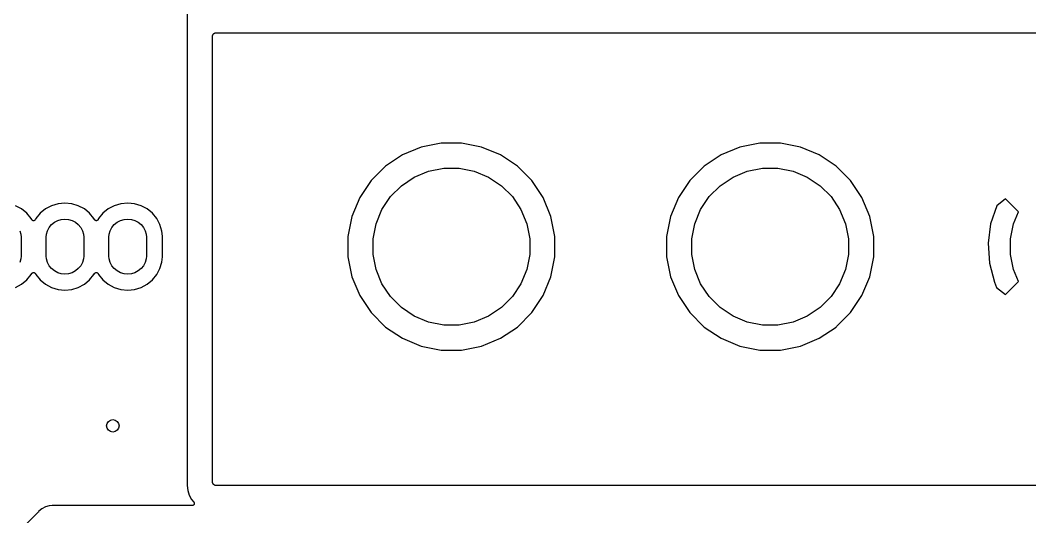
# Model space of a CAD drawing. Extents: x 1 to 139, y -76 to -1.
# Drawn here: x 18 to 50.19, y -54.34 to -38.5 of the extents above; entities that cross this region are included whole.
import ezdxf

# ---------------------------------------------------------------- set-up
doc = ezdxf.new("R2010")
doc.units = 0
doc.header["$MEASUREMENT"] = 0
doc.layers.add('BLACK', color=7, linetype='CONTINUOUS')

msp = doc.modelspace()

# ---------------------------------------------------------------- linework, layer by layer
at = {"layer": 'BLACK', "linetype": 'CONTINUOUS'}
for p, q in [((23.33, -7.62312), (23.33, -53.3369)), ((24.1599, -38.9461), (24.1675, -38.9369)), ((24.1675, -38.9369), (24.1679, -38.9366)), ((24.1679, -38.9366), (24.1681, -38.9363)), ((24.1681, -38.9363), (24.1775, -38.9288)), ((24.1775, -38.9288), (24.1867, -38.9212)), ((24.1867, -38.9212), (24.1871, -38.921)), ((24.1871, -38.921), (24.1875, -38.9207)), ((24.1875, -38.9207), (24.1981, -38.9152)), ((24.1981, -38.9152), (24.2086, -38.9096)), ((24.2086, -38.9096), (24.209, -38.9095)), ((24.209, -38.9095), (24.2094, -38.9092)), ((24.2094, -38.9092), (24.2209, -38.9059)), ((24.2209, -38.9059), (24.2323, -38.9024)), ((24.2323, -38.9024), (24.2328, -38.9024)), ((24.2328, -38.9024), (24.2332, -38.9022)), ((24.2332, -38.9022), (24.2451, -38.9012)), ((24.2451, -38.9012), (24.257, -38.9)), ((24.257, -38.9), (59.6838, -38.9)), ((24.13, -39.0252), (24.1313, -39.0133)), ((24.13, -39.0261), (24.13, -39.0252)), ((24.13, -39.0261), (24.13, -39.0261)), ((24.13, -39.0261), (24.13, -39.0261)), ((24.13, -39.027), (24.13, -39.0261)), ((24.13, -53.213), (24.13, -39.027)), ((24.1313, -39.0133), (24.1326, -39.0015)), ((24.1326, -39.0015), (24.1327, -39.001)), ((24.1327, -39.001), (24.1328, -39.0006)), ((24.1328, -39.0006), (24.1364, -38.9892)), ((24.1364, -38.9892), (24.1399, -38.9778)), ((24.1399, -38.9778), (24.1401, -38.9774)), ((24.1401, -38.9774), (24.1403, -38.977)), ((24.1403, -38.977), (24.146, -38.9665)), ((24.146, -38.9665), (24.1517, -38.956)), ((24.1517, -38.956), (24.152, -38.9556)), ((24.152, -38.9556), (24.1522, -38.9552)), ((24.1522, -38.9552), (24.1599, -38.9461)), ((31.425, -42.42), (30.7874, -42.5468)), ((32.075, -42.42), (31.425, -42.42)), ((32.7126, -42.5468), (32.075, -42.42)), ((41.585, -42.42), (40.9474, -42.5468)), ((42.235, -42.42), (41.585, -42.42)), ((42.8726, -42.5468), (42.235, -42.42)), ((30.1869, -42.7956), (29.6464, -43.1567)), ((30.7874, -42.5468), (30.1869, -42.7956)), ((33.3131, -42.7956), (32.7126, -42.5468)), ((33.8536, -43.1567), (33.3131, -42.7956)), ((40.3469, -42.7956), (39.8064, -43.1567)), ((40.9474, -42.5468), (40.3469, -42.7956)), ((43.4731, -42.7956), (42.8726, -42.5468)), ((44.0136, -43.1567), (43.4731, -42.7956)), ((29.6464, -43.1567), (29.1867, -43.6164)), ((30.5658, -43.5045), (31.0208, -43.3161)), ((31.0208, -43.3161), (31.5038, -43.22)), ((31.5038, -43.22), (31.9962, -43.22)), ((31.9962, -43.22), (32.4792, -43.3161)), ((32.4792, -43.3161), (32.9342, -43.5045)), ((34.3133, -43.6164), (33.8536, -43.1567)), ((39.8064, -43.1567), (39.3467, -43.6164)), ((40.7258, -43.5045), (41.1808, -43.3161)), ((41.1808, -43.3161), (41.6638, -43.22)), ((41.6638, -43.22), (42.1562, -43.22)), ((42.1562, -43.22), (42.6392, -43.3161)), ((42.6392, -43.3161), (43.0942, -43.5045)), ((44.0247, -43.1678), (44.0136, -43.1567)), ((44.4733, -43.6164), (44.0247, -43.1678)), ((29.1867, -43.6164), (28.8256, -44.1569)), ((30.1563, -43.7781), (30.5658, -43.5045)), ((32.9342, -43.5045), (33.3437, -43.7781)), ((34.6744, -44.1569), (34.3133, -43.6164)), ((39.3467, -43.6164), (38.9856, -44.1569)), ((40.3163, -43.7781), (40.7258, -43.5045)), ((43.0942, -43.5045), (43.5037, -43.7781)), ((44.8344, -44.1569), (44.4733, -43.6164)), ((29.8081, -44.1263), (30.1563, -43.7781)), ((33.3437, -43.7781), (33.6919, -44.1263)), ((39.9681, -44.1263), (40.3163, -43.7781)), ((43.5037, -43.7781), (43.8519, -44.1263)), ((19.2128, -44.353), (19.0039, -44.4164)), ((19.43, -44.3316), (19.2128, -44.353)), ((19.6472, -44.353), (19.43, -44.3316)), ((19.8561, -44.4164), (19.6472, -44.353)), ((21.2128, -44.353), (21.0039, -44.4164)), ((21.43, -44.3316), (21.2128, -44.353)), ((21.6472, -44.353), (21.43, -44.3316)), ((21.8561, -44.4164), (21.6472, -44.353)), ((28.8256, -44.1569), (28.5768, -44.7574)), ((29.5345, -44.5358), (29.8081, -44.1263)), ((33.6919, -44.1263), (33.9655, -44.5358)), ((34.9232, -44.7574), (34.6744, -44.1569)), ((38.9856, -44.1569), (38.7368, -44.7574)), ((39.6945, -44.5358), (39.9681, -44.1263)), ((43.8519, -44.1263), (44.1255, -44.5358)), ((45.0832, -44.7574), (44.8344, -44.1569)), ((49.4171, -44.1985), (49.1331, -44.4169)), ((49.8252, -44.6066), (49.4171, -44.1985)), ((18.0486, -44.5193), (17.8561, -44.4164)), ((18.2173, -44.6577), (18.0486, -44.5193)), ((18.3557, -44.8264), (18.2173, -44.6577)), ((18.6427, -44.6577), (18.5043, -44.8265)), ((18.8114, -44.5193), (18.6427, -44.6577)), ((19.0039, -44.4164), (18.8114, -44.5193)), ((20.0486, -44.5193), (19.8561, -44.4164)), ((20.2173, -44.6577), (20.0486, -44.5193)), ((20.3557, -44.8264), (20.2173, -44.6577)), ((20.6427, -44.6577), (20.5043, -44.8265)), ((20.8114, -44.5193), (20.6427, -44.6577)), ((21.0039, -44.4164), (20.8114, -44.5193)), ((22.0486, -44.5193), (21.8561, -44.4164)), ((22.2173, -44.6577), (22.0486, -44.5193)), ((22.3557, -44.8264), (22.2173, -44.6577)), ((29.3461, -44.9908), (29.5345, -44.5358)), ((33.9655, -44.5358), (34.1539, -44.9908)), ((39.5061, -44.9908), (39.6945, -44.5358)), ((44.1255, -44.5358), (44.3139, -44.9908)), ((49.1331, -44.4169), (48.9387, -44.9892)), ((49.6661, -44.9908), (49.8252, -44.6066)), ((18.374, -44.8606), (18.3557, -44.8264)), ((18.3774, -44.8657), (18.374, -44.8606)), ((18.3807, -44.8707), (18.3774, -44.8657)), ((18.3808, -44.8708), (18.3807, -44.8707)), ((18.3809, -44.8709), (18.3808, -44.8708)), ((18.3853, -44.8754), (18.3809, -44.8709)), ((18.3894, -44.8795), (18.3853, -44.8754)), ((18.3895, -44.8796), (18.3894, -44.8795)), ((18.3896, -44.8797), (18.3895, -44.8796)), ((18.3947, -44.8831), (18.3896, -44.8797)), ((18.3997, -44.8865), (18.3947, -44.8831)), ((18.3998, -44.8865), (18.3997, -44.8865)), ((18.3999, -44.8866), (18.3998, -44.8865)), ((18.4055, -44.889), (18.3999, -44.8866)), ((18.4111, -44.8913), (18.4055, -44.889)), ((18.4112, -44.8913), (18.4111, -44.8913)), ((18.4114, -44.8914), (18.4112, -44.8913)), ((18.4173, -44.8926), (18.4114, -44.8914)), ((18.4232, -44.8938), (18.4173, -44.8926)), ((18.4234, -44.8938), (18.4232, -44.8938)), ((18.4235, -44.8939), (18.4234, -44.8938)), ((18.4296, -44.8939), (18.4235, -44.8939)), ((18.4356, -44.894), (18.4296, -44.8939)), ((18.4358, -44.8939), (18.4356, -44.894)), ((18.4359, -44.8939), (18.4358, -44.8939)), ((18.4418, -44.8928), (18.4359, -44.8939)), ((18.4478, -44.8917), (18.4418, -44.8928)), ((18.4479, -44.8916), (18.4478, -44.8917)), ((18.4481, -44.8916), (18.4479, -44.8916)), ((18.4537, -44.8893), (18.4481, -44.8916)), ((18.4593, -44.887), (18.4537, -44.8893)), ((18.4594, -44.887), (18.4593, -44.887)), ((18.4595, -44.8869), (18.4594, -44.887)), ((18.4646, -44.8836), (18.4595, -44.8869)), ((18.4697, -44.8803), (18.4646, -44.8836)), ((18.4698, -44.8802), (18.4697, -44.8803)), ((18.4699, -44.8801), (18.4698, -44.8802)), ((18.4743, -44.8758), (18.4699, -44.8801)), ((18.4786, -44.8716), (18.4743, -44.8758)), ((18.4787, -44.8714), (18.4786, -44.8715)), ((18.4786, -44.8715), (18.4786, -44.8716)), ((18.4822, -44.8663), (18.4787, -44.8714)), ((18.4856, -44.8614), (18.4822, -44.8663)), ((18.4857, -44.8612), (18.4856, -44.8614)), ((18.486, -44.8606), (18.4857, -44.8612)), ((18.4857, -44.8612), (18.4857, -44.8612)), ((18.4857, -44.8612), (18.4857, -44.8612)), ((18.5043, -44.8265), (18.486, -44.8606)), ((18.9287, -45.11), (19.0037, -45.0187)), ((19.0037, -45.0187), (19.095, -44.9437)), ((19.095, -44.9437), (19.1993, -44.888)), ((19.1993, -44.888), (19.3124, -44.8537)), ((19.3124, -44.8537), (19.43, -44.8421)), ((19.43, -44.8421), (19.5476, -44.8537)), ((19.5476, -44.8537), (19.6607, -44.888)), ((19.6607, -44.888), (19.765, -44.9437)), ((19.765, -44.9437), (19.8563, -45.0187)), ((19.8563, -45.0187), (19.9313, -45.11)), ((20.374, -44.8606), (20.3557, -44.8264)), ((20.3774, -44.8657), (20.374, -44.8606)), ((20.3807, -44.8707), (20.3774, -44.8657)), ((20.3808, -44.8708), (20.3807, -44.8707)), ((20.3809, -44.8709), (20.3808, -44.8708)), ((20.3853, -44.8754), (20.3809, -44.8709)), ((20.3894, -44.8795), (20.3853, -44.8754)), ((20.3895, -44.8796), (20.3894, -44.8795)), ((20.3896, -44.8797), (20.3895, -44.8796)), ((20.3947, -44.8831), (20.3896, -44.8797)), ((20.3997, -44.8865), (20.3947, -44.8831)), ((20.3998, -44.8865), (20.3997, -44.8865)), ((20.3999, -44.8866), (20.3998, -44.8865)), ((20.4055, -44.889), (20.3999, -44.8866)), ((20.4111, -44.8913), (20.4055, -44.889)), ((20.4112, -44.8913), (20.4111, -44.8913)), ((20.4114, -44.8914), (20.4112, -44.8913)), ((20.4173, -44.8926), (20.4114, -44.8914)), ((20.4232, -44.8938), (20.4173, -44.8926)), ((20.4234, -44.8938), (20.4232, -44.8938)), ((20.4235, -44.8939), (20.4234, -44.8938)), ((20.4296, -44.8939), (20.4235, -44.8939)), ((20.4356, -44.894), (20.4296, -44.8939)), ((20.4358, -44.8939), (20.4356, -44.894)), ((20.4359, -44.8939), (20.4358, -44.8939)), ((20.4418, -44.8928), (20.4359, -44.8939)), ((20.4478, -44.8917), (20.4418, -44.8928)), ((20.4479, -44.8916), (20.4478, -44.8917)), ((20.4481, -44.8916), (20.4479, -44.8916)), ((20.4537, -44.8893), (20.4481, -44.8916)), ((20.4593, -44.887), (20.4537, -44.8893)), ((20.4594, -44.887), (20.4593, -44.887)), ((20.4595, -44.8869), (20.4594, -44.887)), ((20.4646, -44.8836), (20.4595, -44.8869)), ((20.4697, -44.8803), (20.4646, -44.8836)), ((20.4698, -44.8802), (20.4697, -44.8803)), ((20.4699, -44.8801), (20.4698, -44.8802)), ((20.4743, -44.8758), (20.4699, -44.8801)), ((20.4786, -44.8716), (20.4743, -44.8758)), ((20.4787, -44.8714), (20.4786, -44.8715)), ((20.4786, -44.8715), (20.4786, -44.8716)), ((20.4822, -44.8663), (20.4787, -44.8714)), ((20.4856, -44.8614), (20.4822, -44.8663)), ((20.4857, -44.8612), (20.4856, -44.8614)), ((20.486, -44.8606), (20.4857, -44.8612)), ((20.4857, -44.8612), (20.4857, -44.8612)), ((20.4857, -44.8612), (20.4857, -44.8612)), ((20.5043, -44.8265), (20.486, -44.8606)), ((20.9287, -45.11), (21.0037, -45.0187)), ((21.0037, -45.0187), (21.095, -44.9437)), ((21.095, -44.9437), (21.1993, -44.888)), ((21.1993, -44.888), (21.3124, -44.8537)), ((21.3124, -44.8537), (21.43, -44.8421)), ((21.43, -44.8421), (21.5476, -44.8537)), ((21.5476, -44.8537), (21.6607, -44.888)), ((21.6607, -44.888), (21.765, -44.9437)), ((21.765, -44.9437), (21.8563, -45.0187)), ((21.8563, -45.0187), (21.9313, -45.11)), ((22.4586, -45.0189), (22.3557, -44.8264)), ((22.522, -45.2278), (22.4586, -45.0189)), ((28.5768, -44.7574), (28.45, -45.395)), ((29.25, -45.4738), (29.3461, -44.9908)), ((34.1539, -44.9908), (34.25, -45.4738)), ((35.05, -45.395), (34.9232, -44.7574)), ((38.7368, -44.7574), (38.61, -45.395)), ((39.41, -45.4738), (39.5061, -44.9908)), ((44.3139, -44.9908), (44.41, -45.4738)), ((45.21, -45.395), (45.0832, -44.7574)), ((48.9387, -44.9892), (48.8563, -45.6141)), ((49.57, -45.4738), (49.6661, -44.9908)), ((17.987, -45.2143), (18.0213, -45.3274)), ((18.0213, -45.3274), (18.03, -45.4155)), ((18.83, -45.4155), (18.8387, -45.3274)), ((18.8387, -45.3274), (18.873, -45.2143)), ((18.873, -45.2143), (18.9287, -45.11)), ((19.9313, -45.11), (19.987, -45.2143)), ((19.987, -45.2143), (20.0213, -45.3274)), ((20.0213, -45.3274), (20.03, -45.4155)), ((20.83, -45.4155), (20.8387, -45.3274)), ((20.8387, -45.3274), (20.873, -45.2143)), ((20.873, -45.2143), (20.9287, -45.11)), ((21.9313, -45.11), (21.987, -45.2143)), ((21.987, -45.2143), (22.0213, -45.3274)), ((22.0213, -45.3274), (22.03, -45.4155)), ((22.538, -45.3906), (22.522, -45.2278)), ((18.03, -45.4155), (18.03, -46.0245)), ((18.83, -46.0245), (18.83, -45.4155)), ((20.03, -45.4155), (20.03, -46.0245)), ((20.83, -46.0245), (20.83, -45.4155)), ((22.03, -45.4155), (22.03, -46.0245)), ((22.538, -46.0494), (22.538, -45.3906)), ((28.45, -45.395), (28.45, -46.045)), ((29.25, -45.9662), (29.25, -45.4738)), ((34.25, -45.4738), (34.25, -45.9662)), ((35.05, -46.045), (35.05, -45.395)), ((38.61, -45.395), (38.61, -46.045)), ((39.41, -45.9662), (39.41, -45.4738)), ((44.41, -45.4738), (44.41, -45.9662)), ((45.21, -46.045), (45.21, -45.395)), ((48.8563, -45.6141), (48.8974, -46.2432)), ((49.57, -45.9662), (49.57, -45.4738)), ((29.3461, -46.4492), (29.25, -45.9662)), ((34.25, -45.9662), (34.1539, -46.4492)), ((39.5061, -46.4492), (39.41, -45.9662)), ((44.41, -45.9662), (44.3139, -46.4492)), ((49.6661, -46.4492), (49.57, -45.9662)), ((18.0213, -46.1126), (17.987, -46.2257)), ((18.03, -46.0245), (18.0213, -46.1126)), ((18.8387, -46.1126), (18.83, -46.0245)), ((18.873, -46.2257), (18.8387, -46.1126)), ((18.9287, -46.33), (18.873, -46.2257)), ((19.0037, -46.4213), (18.9287, -46.33)), ((19.9313, -46.33), (19.8563, -46.4213)), ((19.987, -46.2257), (19.9313, -46.33)), ((20.0213, -46.1126), (19.987, -46.2257)), ((20.03, -46.0245), (20.0213, -46.1126)), ((20.8387, -46.1126), (20.83, -46.0245)), ((20.873, -46.2257), (20.8387, -46.1126)), ((20.9287, -46.33), (20.873, -46.2257)), ((21.0037, -46.4213), (20.9287, -46.33)), ((21.9313, -46.33), (21.8563, -46.4213)), ((21.987, -46.2257), (21.9313, -46.33)), ((22.0213, -46.1126), (21.987, -46.2257)), ((22.03, -46.0245), (22.0213, -46.1126)), ((22.4586, -46.4211), (22.522, -46.2122)), ((22.522, -46.2122), (22.538, -46.0494)), ((28.45, -46.045), (28.5768, -46.6826)), ((34.9232, -46.6826), (35.05, -46.045)), ((38.61, -46.045), (38.7368, -46.6826)), ((45.0832, -46.6826), (45.21, -46.045)), ((48.8974, -46.2432), (49.0615, -46.8561)), ((18.2173, -46.7823), (18.3557, -46.6136)), ((18.3557, -46.6136), (18.374, -46.5794)), ((18.374, -46.5794), (18.3743, -46.5788)), ((18.3743, -46.5788), (18.3744, -46.5786)), ((18.3743, -46.5788), (18.3743, -46.5788)), ((18.3743, -46.5788), (18.3743, -46.5788)), ((18.3744, -46.5786), (18.3778, -46.5737)), ((18.3778, -46.5737), (18.3813, -46.5686)), ((18.3813, -46.5686), (18.3814, -46.5685)), ((18.3814, -46.5684), (18.3857, -46.5643)), ((18.3814, -46.5685), (18.3814, -46.5684)), ((18.3857, -46.5643), (18.3901, -46.5599)), ((18.3901, -46.5599), (18.3902, -46.5598)), ((18.3902, -46.5598), (18.3903, -46.5597)), ((18.3903, -46.5597), (18.3954, -46.5564)), ((18.3954, -46.5564), (18.4005, -46.5531)), ((18.4005, -46.5531), (18.4006, -46.553)), ((18.4006, -46.553), (18.4007, -46.553)), ((18.4007, -46.553), (18.4064, -46.5507)), ((18.4064, -46.5507), (18.4119, -46.5484)), ((18.4119, -46.5484), (18.4121, -46.5484)), ((18.4121, -46.5484), (18.4122, -46.5483)), ((18.4122, -46.5483), (18.4181, -46.5472)), ((18.4181, -46.5472), (18.4241, -46.5461)), ((18.4241, -46.5461), (18.4242, -46.5461)), ((18.4242, -46.5461), (18.4244, -46.546)), ((18.4244, -46.546), (18.4303, -46.5461)), ((18.4303, -46.5461), (18.4365, -46.5461)), ((18.4365, -46.5461), (18.4366, -46.5462)), ((18.4366, -46.5462), (18.4368, -46.5462)), ((18.4368, -46.5462), (18.4425, -46.5473)), ((18.4425, -46.5473), (18.4486, -46.5486)), ((18.4486, -46.5486), (18.4488, -46.5486)), ((18.4488, -46.5486), (18.4489, -46.5487)), ((18.4489, -46.5487), (18.4543, -46.551)), ((18.4543, -46.551), (18.4601, -46.5534)), ((18.4601, -46.5534), (18.4602, -46.5535)), ((18.4602, -46.5535), (18.4603, -46.5535)), ((18.4603, -46.5535), (18.4652, -46.5568)), ((18.4652, -46.5568), (18.4704, -46.5603)), ((18.4704, -46.5603), (18.4705, -46.5604)), ((18.4705, -46.5604), (18.4706, -46.5605)), ((18.4706, -46.5605), (18.4747, -46.5646)), ((18.4747, -46.5646), (18.4791, -46.5691)), ((18.4791, -46.5691), (18.4792, -46.5692)), ((18.4792, -46.5692), (18.4793, -46.5693)), ((18.4793, -46.5693), (18.4825, -46.5742)), ((18.4825, -46.5742), (18.486, -46.5794)), ((18.486, -46.5794), (18.5043, -46.6136)), ((18.5043, -46.6136), (18.6427, -46.7823)), ((19.095, -46.4963), (19.0037, -46.4213)), ((19.1993, -46.552), (19.095, -46.4963)), ((19.3124, -46.5863), (19.1993, -46.552)), ((19.43, -46.5979), (19.3124, -46.5863)), ((19.5476, -46.5863), (19.43, -46.5979)), ((19.6607, -46.552), (19.5476, -46.5863)), ((19.765, -46.4963), (19.6607, -46.552)), ((19.8563, -46.4213), (19.765, -46.4963)), ((20.2173, -46.7823), (20.3557, -46.6136)), ((20.3557, -46.6136), (20.374, -46.5794)), ((20.374, -46.5794), (20.3743, -46.5788)), ((20.3743, -46.5788), (20.3744, -46.5786)), ((20.3743, -46.5788), (20.3743, -46.5788)), ((20.3743, -46.5788), (20.3743, -46.5788)), ((20.3744, -46.5786), (20.3778, -46.5737)), ((20.3778, -46.5737), (20.3813, -46.5686)), ((20.3813, -46.5686), (20.3814, -46.5685)), ((20.3814, -46.5684), (20.3857, -46.5643)), ((20.3814, -46.5685), (20.3814, -46.5684)), ((20.3857, -46.5643), (20.3901, -46.5599)), ((20.3901, -46.5599), (20.3902, -46.5598)), ((20.3902, -46.5598), (20.3903, -46.5597)), ((20.3903, -46.5597), (20.3954, -46.5564)), ((20.3954, -46.5564), (20.4005, -46.5531)), ((20.4005, -46.5531), (20.4006, -46.553)), ((20.4006, -46.553), (20.4007, -46.553)), ((20.4007, -46.553), (20.4064, -46.5507)), ((20.4064, -46.5507), (20.4119, -46.5484)), ((20.4119, -46.5484), (20.4121, -46.5484)), ((20.4121, -46.5484), (20.4122, -46.5483)), ((20.4122, -46.5483), (20.4181, -46.5472)), ((20.4181, -46.5472), (20.4241, -46.5461)), ((20.4241, -46.5461), (20.4242, -46.5461)), ((20.4242, -46.5461), (20.4244, -46.546)), ((20.4244, -46.546), (20.4303, -46.5461)), ((20.4303, -46.5461), (20.4365, -46.5461)), ((20.4365, -46.5461), (20.4366, -46.5462)), ((20.4366, -46.5462), (20.4368, -46.5462)), ((20.4368, -46.5462), (20.4425, -46.5473)), ((20.4425, -46.5473), (20.4486, -46.5486)), ((20.4486, -46.5486), (20.4488, -46.5486)), ((20.4488, -46.5486), (20.4489, -46.5487)), ((20.4489, -46.5487), (20.4543, -46.551)), ((20.4543, -46.551), (20.4601, -46.5534)), ((20.4601, -46.5534), (20.4602, -46.5535)), ((20.4602, -46.5535), (20.4603, -46.5535)), ((20.4603, -46.5535), (20.4652, -46.5568)), ((20.4652, -46.5568), (20.4704, -46.5603)), ((20.4704, -46.5603), (20.4705, -46.5604)), ((20.4705, -46.5604), (20.4706, -46.5605)), ((20.4706, -46.5605), (20.4747, -46.5646)), ((20.4747, -46.5646), (20.4791, -46.5691)), ((20.4791, -46.5691), (20.4792, -46.5692)), ((20.4792, -46.5692), (20.4793, -46.5693)), ((20.4793, -46.5693), (20.4825, -46.5742)), ((20.4825, -46.5742), (20.486, -46.5794)), ((20.486, -46.5794), (20.5043, -46.6136)), ((20.5043, -46.6136), (20.6427, -46.7823)), ((21.095, -46.4963), (21.0037, -46.4213)), ((21.1993, -46.552), (21.095, -46.4963)), ((21.3124, -46.5863), (21.1993, -46.552)), ((21.43, -46.5979), (21.3124, -46.5863)), ((21.5476, -46.5863), (21.43, -46.5979)), ((21.6607, -46.552), (21.5476, -46.5863)), ((21.765, -46.4963), (21.6607, -46.552)), ((21.8563, -46.4213), (21.765, -46.4963)), ((22.2173, -46.7823), (22.3557, -46.6136)), ((22.3557, -46.6136), (22.4586, -46.4211)), ((29.5345, -46.9042), (29.3461, -46.4492)), ((34.1539, -46.4492), (33.9655, -46.9042)), ((39.6945, -46.9042), (39.5061, -46.4492)), ((44.3139, -46.4492), (44.1255, -46.9042)), ((49.8252, -46.8334), (49.6661, -46.4492)), ((17.8561, -47.0236), (18.0486, -46.9207)), ((18.0486, -46.9207), (18.2173, -46.7823)), ((18.6427, -46.7823), (18.8114, -46.9207)), ((18.8114, -46.9207), (19.0039, -47.0236)), ((19.8561, -47.0236), (20.0486, -46.9207)), ((20.0486, -46.9207), (20.2173, -46.7823)), ((20.6427, -46.7823), (20.8114, -46.9207)), ((20.8114, -46.9207), (21.0039, -47.0236)), ((21.8561, -47.0236), (22.0486, -46.9207)), ((22.0486, -46.9207), (22.2173, -46.7823)), ((28.5768, -46.6826), (28.8256, -47.2831)), ((29.8081, -47.3137), (29.5345, -46.9042)), ((33.9655, -46.9042), (33.6919, -47.3137)), ((34.6744, -47.2831), (34.9232, -46.6826)), ((38.7368, -46.6826), (38.9856, -47.2831)), ((39.9681, -47.3137), (39.6945, -46.9042)), ((44.1255, -46.9042), (43.8519, -47.3137)), ((44.8344, -47.2831), (45.0832, -46.6826)), ((49.0615, -46.8561), (49.1295, -47.0204)), ((49.4171, -47.2415), (49.8252, -46.8334)), ((19.0039, -47.0236), (19.2128, -47.087)), ((19.2128, -47.087), (19.43, -47.1084)), ((19.43, -47.1084), (19.6472, -47.087)), ((19.6472, -47.087), (19.8561, -47.0236)), ((21.0039, -47.0236), (21.2128, -47.087)), ((21.2128, -47.087), (21.43, -47.1084)), ((21.43, -47.1084), (21.6472, -47.087)), ((21.6472, -47.087), (21.8561, -47.0236)), ((28.8256, -47.2831), (29.1867, -47.8236)), ((34.3133, -47.8236), (34.6744, -47.2831)), ((38.9856, -47.2831), (39.3467, -47.8236)), ((44.4733, -47.8236), (44.8344, -47.2831)), ((49.1295, -47.0204), (49.4171, -47.2415)), ((30.1563, -47.6619), (29.8081, -47.3137)), ((33.6919, -47.3137), (33.3437, -47.6619)), ((40.3163, -47.6619), (39.9681, -47.3137)), ((43.8519, -47.3137), (43.5037, -47.6619)), ((29.1867, -47.8236), (29.6464, -48.2833)), ((30.5658, -47.9355), (30.1563, -47.6619)), ((31.0208, -48.1239), (30.5658, -47.9355)), ((32.9342, -47.9355), (32.4792, -48.1239)), ((33.3437, -47.6619), (32.9342, -47.9355)), ((33.8536, -48.2833), (34.3133, -47.8236)), ((39.3467, -47.8236), (39.8064, -48.2833)), ((40.7258, -47.9355), (40.3163, -47.6619)), ((41.1808, -48.1239), (40.7258, -47.9355)), ((43.0942, -47.9355), (42.6392, -48.1239)), ((43.5037, -47.6619), (43.0942, -47.9355)), ((44.0247, -48.2722), (44.4733, -47.8236)), ((31.5038, -48.22), (31.0208, -48.1239)), ((31.9962, -48.22), (31.5038, -48.22)), ((32.4792, -48.1239), (31.9962, -48.22)), ((41.6638, -48.22), (41.1808, -48.1239)), ((42.1562, -48.22), (41.6638, -48.22)), ((42.6392, -48.1239), (42.1562, -48.22)), ((44.0136, -48.2833), (44.0247, -48.2722)), ((29.6464, -48.2833), (30.1869, -48.6444)), ((33.3131, -48.6444), (33.8536, -48.2833)), ((39.8064, -48.2833), (40.3469, -48.6444)), ((43.4731, -48.6444), (44.0136, -48.2833)), ((30.1869, -48.6444), (30.7874, -48.8932)), ((30.7874, -48.8932), (31.425, -49.02)), ((32.075, -49.02), (32.7126, -48.8932)), ((32.7126, -48.8932), (33.3131, -48.6444)), ((40.3469, -48.6444), (40.9474, -48.8932)), ((40.9474, -48.8932), (41.585, -49.02)), ((42.235, -49.02), (42.8726, -48.8932)), ((42.8726, -48.8932), (43.4731, -48.6444)), ((31.425, -49.02), (32.075, -49.02)), ((41.585, -49.02), (42.235, -49.02)), ((23.33, -53.3369), (23.3457, -53.496)), ((24.1312, -53.2249), (24.13, -53.213)), ((24.1322, -53.2368), (24.1312, -53.2249)), ((24.1324, -53.2372), (24.1322, -53.2368)), ((24.1324, -53.2377), (24.1324, -53.2372)), ((24.1359, -53.2491), (24.1324, -53.2377)), ((24.1392, -53.2606), (24.1359, -53.2491)), ((24.1395, -53.261), (24.1392, -53.2606)), ((24.1396, -53.2614), (24.1395, -53.261)), ((24.1452, -53.2719), (24.1396, -53.2614)), ((24.1507, -53.2825), (24.1452, -53.2719)), ((24.151, -53.2829), (24.1507, -53.2825)), ((24.1512, -53.2833), (24.151, -53.2829)), ((24.1588, -53.2925), (24.1512, -53.2833)), ((24.1663, -53.3019), (24.1588, -53.2925)), ((24.1666, -53.3021), (24.1663, -53.3019)), ((24.1669, -53.3025), (24.1666, -53.3021)), ((24.1761, -53.3101), (24.1669, -53.3025)), ((24.1852, -53.3178), (24.1761, -53.3101)), ((24.1856, -53.318), (24.1852, -53.3178)), ((24.186, -53.3183), (24.1856, -53.318)), ((24.1965, -53.324), (24.186, -53.3183)), ((24.207, -53.3297), (24.1965, -53.324)), ((24.2074, -53.3299), (24.207, -53.3297)), ((24.2078, -53.3301), (24.2074, -53.3299)), ((24.2192, -53.3336), (24.2078, -53.3301)), ((24.2306, -53.3372), (24.2192, -53.3336)), ((24.231, -53.3373), (24.2306, -53.3372)), ((24.2315, -53.3374), (24.231, -53.3373)), ((24.2433, -53.3387), (24.2315, -53.3374)), ((24.2552, -53.34), (24.2433, -53.3387)), ((24.2561, -53.34), (24.2552, -53.34)), ((24.257, -53.34), (24.2561, -53.34)), ((24.2561, -53.34), (24.2561, -53.34)), ((24.2561, -53.34), (24.2561, -53.34)), ((138.303, -53.34), (24.257, -53.34)), ((23.3457, -53.496), (23.3912, -53.646)), ((23.3912, -53.646), (23.4651, -53.7843)), ((18.8066, -54.0224), (18.6966, -54.0811)), ((18.9259, -53.9862), (18.8066, -54.0224)), ((19.022, -53.9767), (18.9259, -53.9862)), ((19.05, -53.9739), (19.022, -53.9767)), ((19.078, -53.9767), (19.05, -53.9739)), ((19.0807, -53.9767), (19.078, -53.9767)), ((19.0833, -53.977), (19.0807, -53.9767)), ((19.0842, -53.977), (19.0833, -53.977)), ((23.489, -53.977), (19.0842, -53.977)), ((23.4651, -53.7843), (23.5381, -53.8732)), ((23.4919, -53.9767), (23.489, -53.977)), ((23.4949, -53.9767), (23.4919, -53.9767)), ((23.4981, -53.9761), (23.4949, -53.9767)), ((23.5013, -53.9758), (23.4981, -53.9761)), ((23.5042, -53.9749), (23.5013, -53.9758)), ((23.5071, -53.9744), (23.5042, -53.9749)), ((23.5101, -53.9731), (23.5071, -53.9744)), ((23.5132, -53.9722), (23.5101, -53.9731)), ((23.5158, -53.9708), (23.5132, -53.9722)), ((23.5186, -53.9697), (23.5158, -53.9708)), ((23.5213, -53.9679), (23.5186, -53.9697)), ((23.5241, -53.9664), (23.5213, -53.9679)), ((23.5264, -53.9645), (23.5241, -53.9664)), ((23.5289, -53.9629), (23.5264, -53.9645)), ((23.5312, -53.9606), (23.5289, -53.9629)), ((23.5337, -53.9586), (23.5312, -53.9606)), ((23.5356, -53.9563), (23.5337, -53.9586)), ((23.5377, -53.9542), (23.5356, -53.9563)), ((23.5396, -53.9515), (23.5377, -53.9542)), ((23.5381, -53.8732), (23.5386, -53.8739)), ((23.5386, -53.8739), (23.5402, -53.8764)), ((23.5416, -53.949), (23.5396, -53.9515)), ((23.5402, -53.8764), (23.5421, -53.8787)), ((23.543, -53.9464), (23.5416, -53.949)), ((23.5421, -53.8787), (23.5436, -53.8816)), ((23.5447, -53.9439), (23.543, -53.9464)), ((23.5436, -53.8816), (23.5454, -53.8843)), ((23.546, -53.9409), (23.5447, -53.9439)), ((23.5454, -53.8843), (23.5465, -53.8871)), ((23.5475, -53.9381), (23.546, -53.9409)), ((23.5465, -53.8871), (23.5479, -53.8897)), ((23.5484, -53.9353), (23.5475, -53.9381)), ((23.5479, -53.8897), (23.5488, -53.8928)), ((23.5496, -53.9325), (23.5484, -53.9353)), ((23.5488, -53.8928), (23.55, -53.8958)), ((23.5502, -53.9293), (23.5496, -53.9325)), ((23.55, -53.8958), (23.5505, -53.8987)), ((23.5512, -53.9263), (23.5502, -53.9293)), ((23.5505, -53.8987), (23.5514, -53.9016)), ((23.5515, -53.9233), (23.5512, -53.9263)), ((23.5514, -53.9016), (23.5516, -53.9048)), ((23.5521, -53.9204), (23.5515, -53.9233)), ((23.5516, -53.9048), (23.5522, -53.908)), ((23.5525, -53.9139), (23.5521, -53.9171)), ((23.5521, -53.9171), (23.5521, -53.9204)), ((23.5522, -53.908), (23.5522, -53.911)), ((23.5522, -53.911), (23.5525, -53.9139)), ((18.5782, -54.1866), (17.9916, -54.7732)), ((18.5799, -54.1845), (18.5782, -54.1866)), ((18.5818, -54.1827), (18.5799, -54.1845)), ((18.5824, -54.182), (18.5818, -54.1827)), ((18.6002, -54.1602), (18.5824, -54.182)), ((18.6966, -54.0811), (18.6002, -54.1602))]:
    msp.add_line(p, q, dxfattribs=at)
at = {"layer": 'BLACK'}
msp.add_circle((20.955, -51.435), 0.2, dxfattribs=at)

doc.saveas('drawing.dxf')
